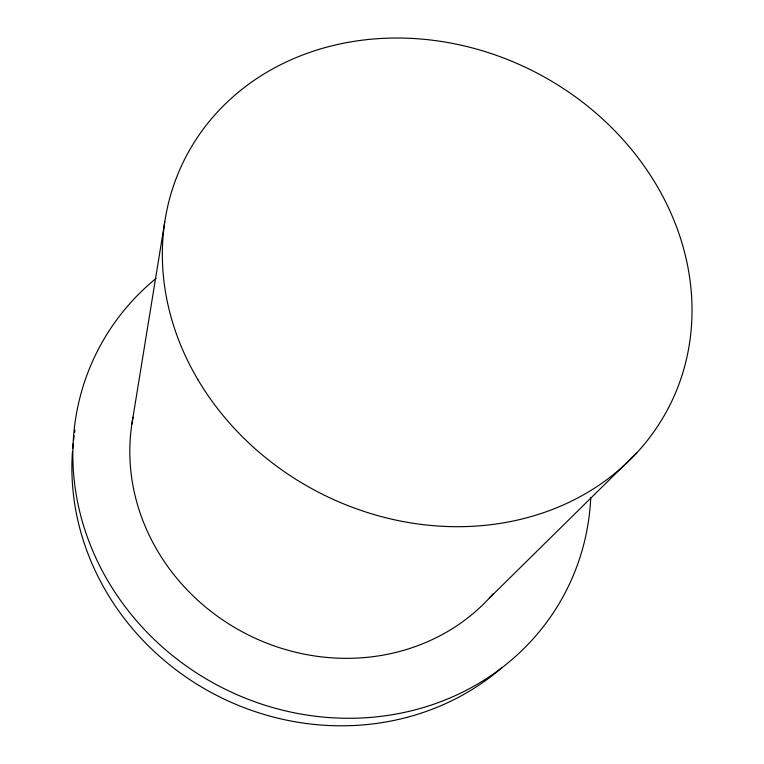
<?xml version="1.0" encoding="UTF-8"?>
<svg xmlns="http://www.w3.org/2000/svg" width="764" height="764" viewBox="0 0 764 764"><rect width="100%" height="100%" fill="white"/><g stroke="black" fill="none" stroke-linecap="round" stroke-linejoin="round"><path stroke-width="1.15" d="M131.876 424.077L164.776 221.799M489.371 598.078L637.061 452.527M501.862 667.726A257.602 238.845 27.5 0 1 218.867 696.51A257.602 238.845 27.5 0 1 72.437 451.935M72.704 448.468A257.602 238.845 27.5 0 1 73.134 443.846M73.525 440.408A257.602 238.845 27.5 0 1 74.127 435.833M74.633 432.424A257.602 238.845 27.5 0 1 74.996 430.161M493.219 593.781A206.643 190.675 27.3 0 1 249.895 635.724A206.643 190.675 27.3 0 1 133.06 417.22M590.753 497.536A263.236 243.114 27.5 0 1 222.926 688.058A263.236 243.114 27.5 0 1 156.123 278.344M197.857 379.584A271.984 236.362 27.4 0 0 656.601 427.83A271.984 236.362 27.4 0 0 427.124 39.613A271.984 236.362 27.4 0 0 197.857 379.584"/></g></svg>
